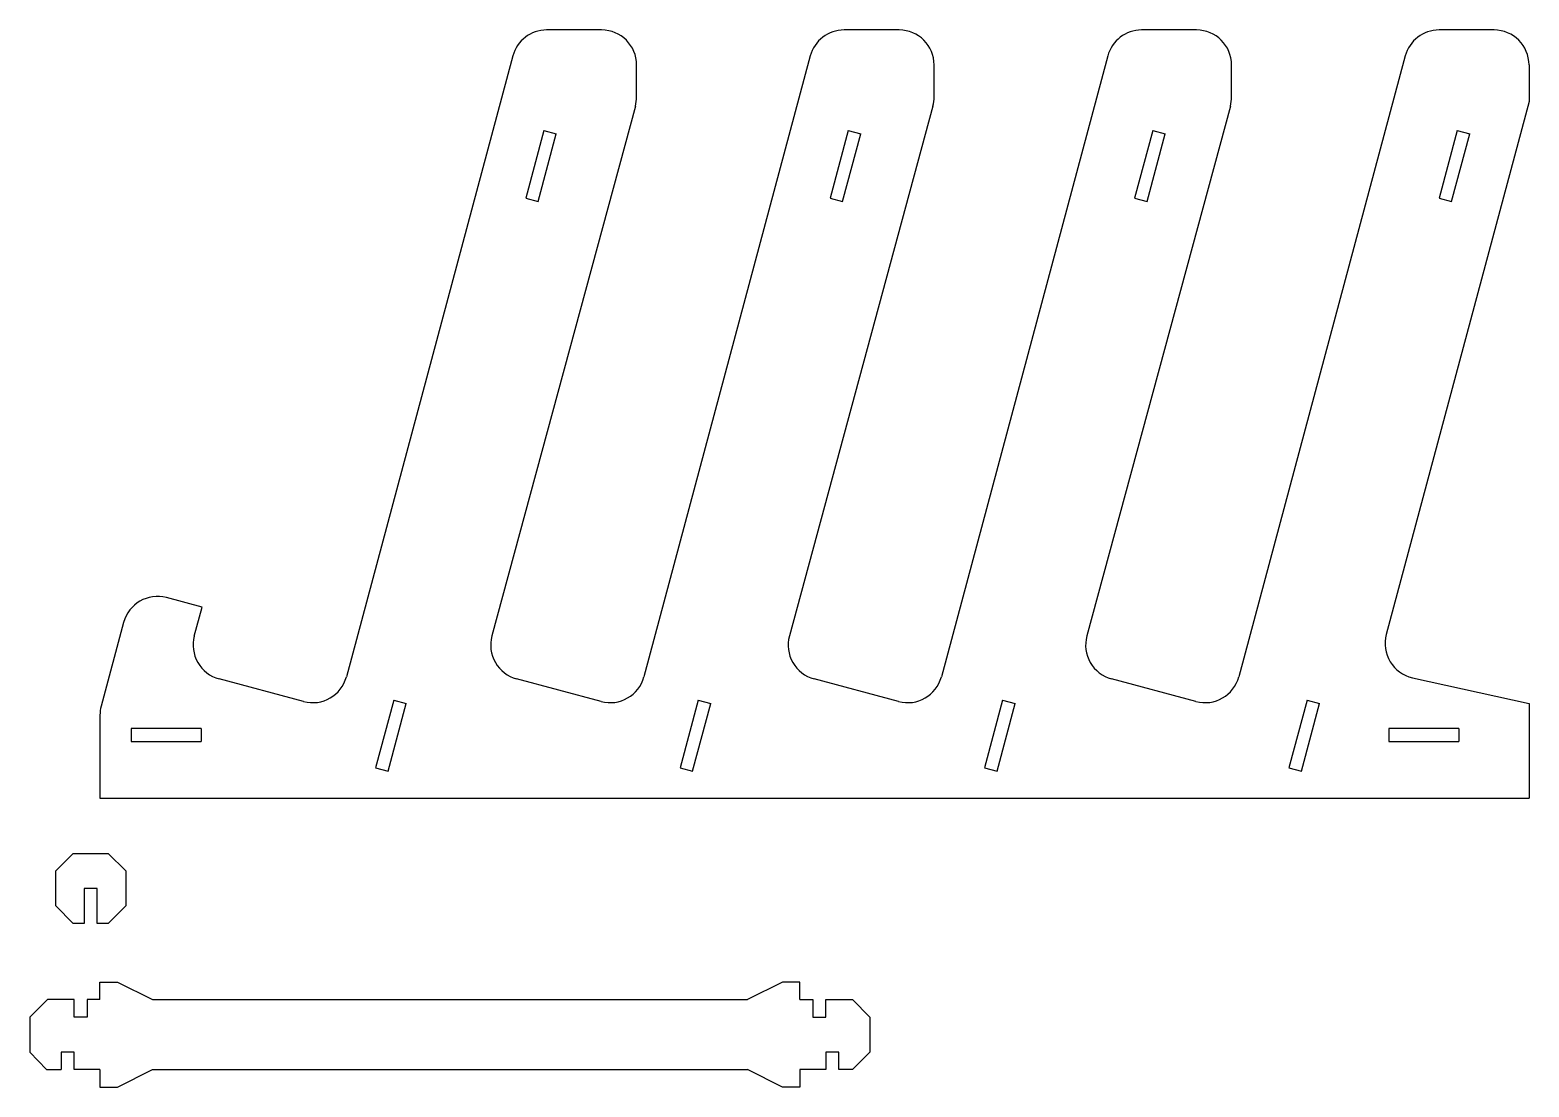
# Model space of a CAD drawing. Extents: x -213 to 215, y -202 to 100.
import ezdxf

# ---------------------------------------------------------------- set-up
doc = ezdxf.new("R2010")
doc.units = 0
doc.header["$MEASUREMENT"] = 0
doc.layers.add('MODELSKETCH_VISIBLE', color=7, linetype='CONTINUOUS')

msp = doc.modelspace()

# ---------------------------------------------------------------- linework, layer by layer
at = {"layer": 'MODELSKETCH_VISIBLE'}
for p, q in [((-50.1, 99.9), (-65.81, 99.9)), ((34.9, 99.9), (19.19, 99.9)), ((119.9, 99.9), (104.19, 99.9)), ((204.9, 99.9), (189.19, 99.9)), ((-75.47, 92.49), (-123.02, -84.99)), ((9.53, 92.49), (-38.02, -84.99)), ((94.53, 92.49), (46.98, -84.99)), ((179.53, 92.49), (131.98, -84.99)), ((-40.1, 80.76), (-40.1, 89.9)), ((44.9, 80.76), (44.9, 89.9)), ((129.9, 80.76), (129.9, 89.9)), ((214.9, 89.9), (214.9, 79.43)), ((-40.45, 78.14), (-81.46, -73.32)), ((44.55, 78.14), (3.54, -73.32)), ((129.55, 78.14), (88.54, -73.32)), ((214.9, 79.43), (174.08, -72.91)), ((-66.63, 71.16), (-71.8, 51.85)), ((-68.23, 50.89), (-63.05, 70.21)), ((-66.63, 71.16), (-63.05, 70.21)), ((20.37, 71.16), (15.2, 51.85)), ((18.77, 50.89), (23.95, 70.21)), ((20.37, 71.16), (23.95, 70.21)), ((107.37, 71.16), (102.2, 51.85)), ((105.77, 50.89), (110.95, 70.21)), ((107.37, 71.16), (110.95, 70.21)), ((194.37, 71.16), (189.2, 51.85)), ((192.77, 50.89), (197.95, 70.21)), ((194.37, 71.16), (197.95, 70.21)), ((-71.8, 51.85), (-68.23, 50.89)), ((15.2, 51.85), (18.77, 50.89)), ((102.2, 51.85), (105.77, 50.89)), ((189.2, 51.85), (192.77, 50.89)), ((-164.28, -65.09), (-174.44, -62.37)), ((-166.49, -73.34), (-164.28, -65.09)), ((-186.69, -69.44), (-193.1, -93.38)), ((-135.27, -92.06), (-159.42, -85.59)), ((-50.27, -92.06), (-74.39, -85.6)), ((34.73, -92.06), (10.61, -85.6)), ((119.73, -92.06), (95.61, -85.6)), ((181.58, -85.27), (214.9, -92.64)), ((-109.51, -91.72), (-114.69, -111.04)), ((-111.11, -111.99), (-105.94, -92.68)), ((-109.51, -91.72), (-105.94, -92.68)), ((-22.51, -91.72), (-27.69, -111.04)), ((-24.11, -111.99), (-18.94, -92.68)), ((-22.51, -91.72), (-18.94, -92.68)), ((64.49, -91.72), (59.31, -111.04)), ((62.89, -111.99), (68.06, -92.68)), ((64.49, -91.72), (68.06, -92.68)), ((151.49, -91.72), (146.31, -111.04)), ((149.89, -111.99), (155.06, -92.68)), ((151.49, -91.72), (155.06, -92.68)), ((214.9, -92.64), (214.9, -119.65)), ((-193.44, -95.97), (-193.44, -119.65)), ((-164.57, -99.78), (-184.57, -99.78)), ((-184.57, -99.78), (-184.57, -103.48)), ((-164.57, -99.78), (-164.57, -103.48)), ((194.84, -99.78), (174.84, -99.78)), ((174.84, -99.78), (174.84, -103.48)), ((194.84, -99.78), (194.84, -103.48)), ((-184.57, -103.48), (-164.57, -103.48)), ((174.84, -103.48), (194.84, -103.48)), ((-114.69, -111.04), (-111.11, -111.99)), ((-27.69, -111.04), (-24.11, -111.99)), ((59.31, -111.04), (62.89, -111.99)), ((146.31, -111.04), (149.89, -111.99)), ((-193.44, -119.65), (214.9, -119.65)), ((-206.1, -140.48), (-201.1, -135.48)), ((-201.1, -135.48), (-197.95, -135.48)), ((-197.95, -135.48), (-194.25, -135.48)), ((-194.25, -135.48), (-191.1, -135.48)), ((-191.1, -135.48), (-186.1, -140.48)), ((-206.1, -150.48), (-206.1, -140.48)), ((-186.1, -140.48), (-186.1, -150.48)), ((-197.95, -145.48), (-197.95, -155.48)), ((-194.25, -145.48), (-197.95, -145.48)), ((-194.25, -155.48), (-194.25, -145.48)), ((-201.1, -155.48), (-206.1, -150.48)), ((-186.1, -150.48), (-191.1, -155.48)), ((-197.95, -155.48), (-201.1, -155.48)), ((-191.1, -155.48), (-194.25, -155.48)), ((-193.44, -177.27), (-193.44, -172.27)), ((-193.44, -172.27), (-188.44, -172.27)), ((-188.44, -172.27), (-178.44, -177.27)), ((1.56, -172.27), (-8.44, -177.27)), ((6.56, -172.27), (1.56, -172.27)), ((6.56, -177.27), (6.56, -172.27)), ((-208.44, -177.27), (-213.44, -182.27)), ((-200.84, -177.27), (-208.44, -177.27)), ((-200.84, -182.27), (-200.84, -177.27)), ((-197.14, -177.27), (-197.14, -182.27)), ((-193.44, -177.27), (-197.14, -177.27)), ((-178.44, -177.27), (-8.44, -177.27)), ((6.56, -177.27), (10.26, -177.27)), ((10.26, -177.27), (10.26, -182.27)), ((13.96, -177.27), (21.56, -177.27)), ((13.96, -182.27), (13.96, -177.27)), ((21.56, -177.27), (26.56, -182.27)), ((-213.44, -182.27), (-213.44, -192.27)), ((-197.14, -182.27), (-200.84, -182.27)), ((10.26, -182.27), (13.96, -182.27)), ((26.56, -182.27), (26.56, -192.27)), ((-213.44, -192.27), (-208.76, -197.27)), ((-204.54, -192.27), (-204.54, -197.27)), ((-200.84, -192.27), (-204.54, -192.27)), ((-200.84, -197.27), (-200.84, -192.27)), ((13.96, -192.27), (13.96, -197.27)), ((17.66, -192.27), (13.96, -192.27)), ((17.66, -197.27), (17.66, -192.27)), ((26.56, -192.27), (21.56, -197.27)), ((-208.76, -197.27), (-204.54, -197.27)), ((-193.44, -197.27), (-200.84, -197.27)), ((-193.44, -197.27), (-193.44, -202.27)), ((-188.44, -202.27), (-178.44, -197.27)), ((-178.44, -197.27), (-8.44, -197.27)), ((1.56, -202.27), (-8.44, -197.27)), ((13.96, -197.27), (6.56, -197.27)), ((6.56, -197.27), (6.56, -202.27)), ((21.56, -197.27), (17.66, -197.27)), ((-193.44, -202.27), (-188.44, -202.27)), ((6.56, -202.27), (1.56, -202.27))]:
    msp.add_line(p, q, dxfattribs=at)
for centre, start, end in [((-65.81, 89.9), 90, 165), ((-50.1, 89.9), 0, 90), ((19.19, 89.9), 90, 165), ((34.9, 89.9), 0, 90), ((104.19, 89.9), 90, 165), ((119.9, 89.9), 0, 90), ((189.19, 89.9), 90, 165), ((204.9, 89.9), 0, 90), ((-50.1, 80.76), 344.8511, 0), ((34.9, 80.76), 344.8511, 0), ((119.9, 80.76), 344.8511, 0), ((-177.03, -72.03), 75, 165), ((-156.83, -75.93), 165, 255), ((-71.8, -75.94), 164.8511, 255), ((13.2, -75.94), 164.8511, 255), ((98.2, -75.94), 164.8511, 255), ((183.74, -75.5), 165, 257.5287), ((-132.68, -82.4), 255, 345), ((-47.68, -82.4), 255, 345), ((37.32, -82.4), 255, 345), ((122.32, -82.4), 255, 345), ((-183.44, -95.97), 165, 180)]:
    msp.add_arc(centre, 10, start, end, dxfattribs=at)

doc.saveas('drawing.dxf')
